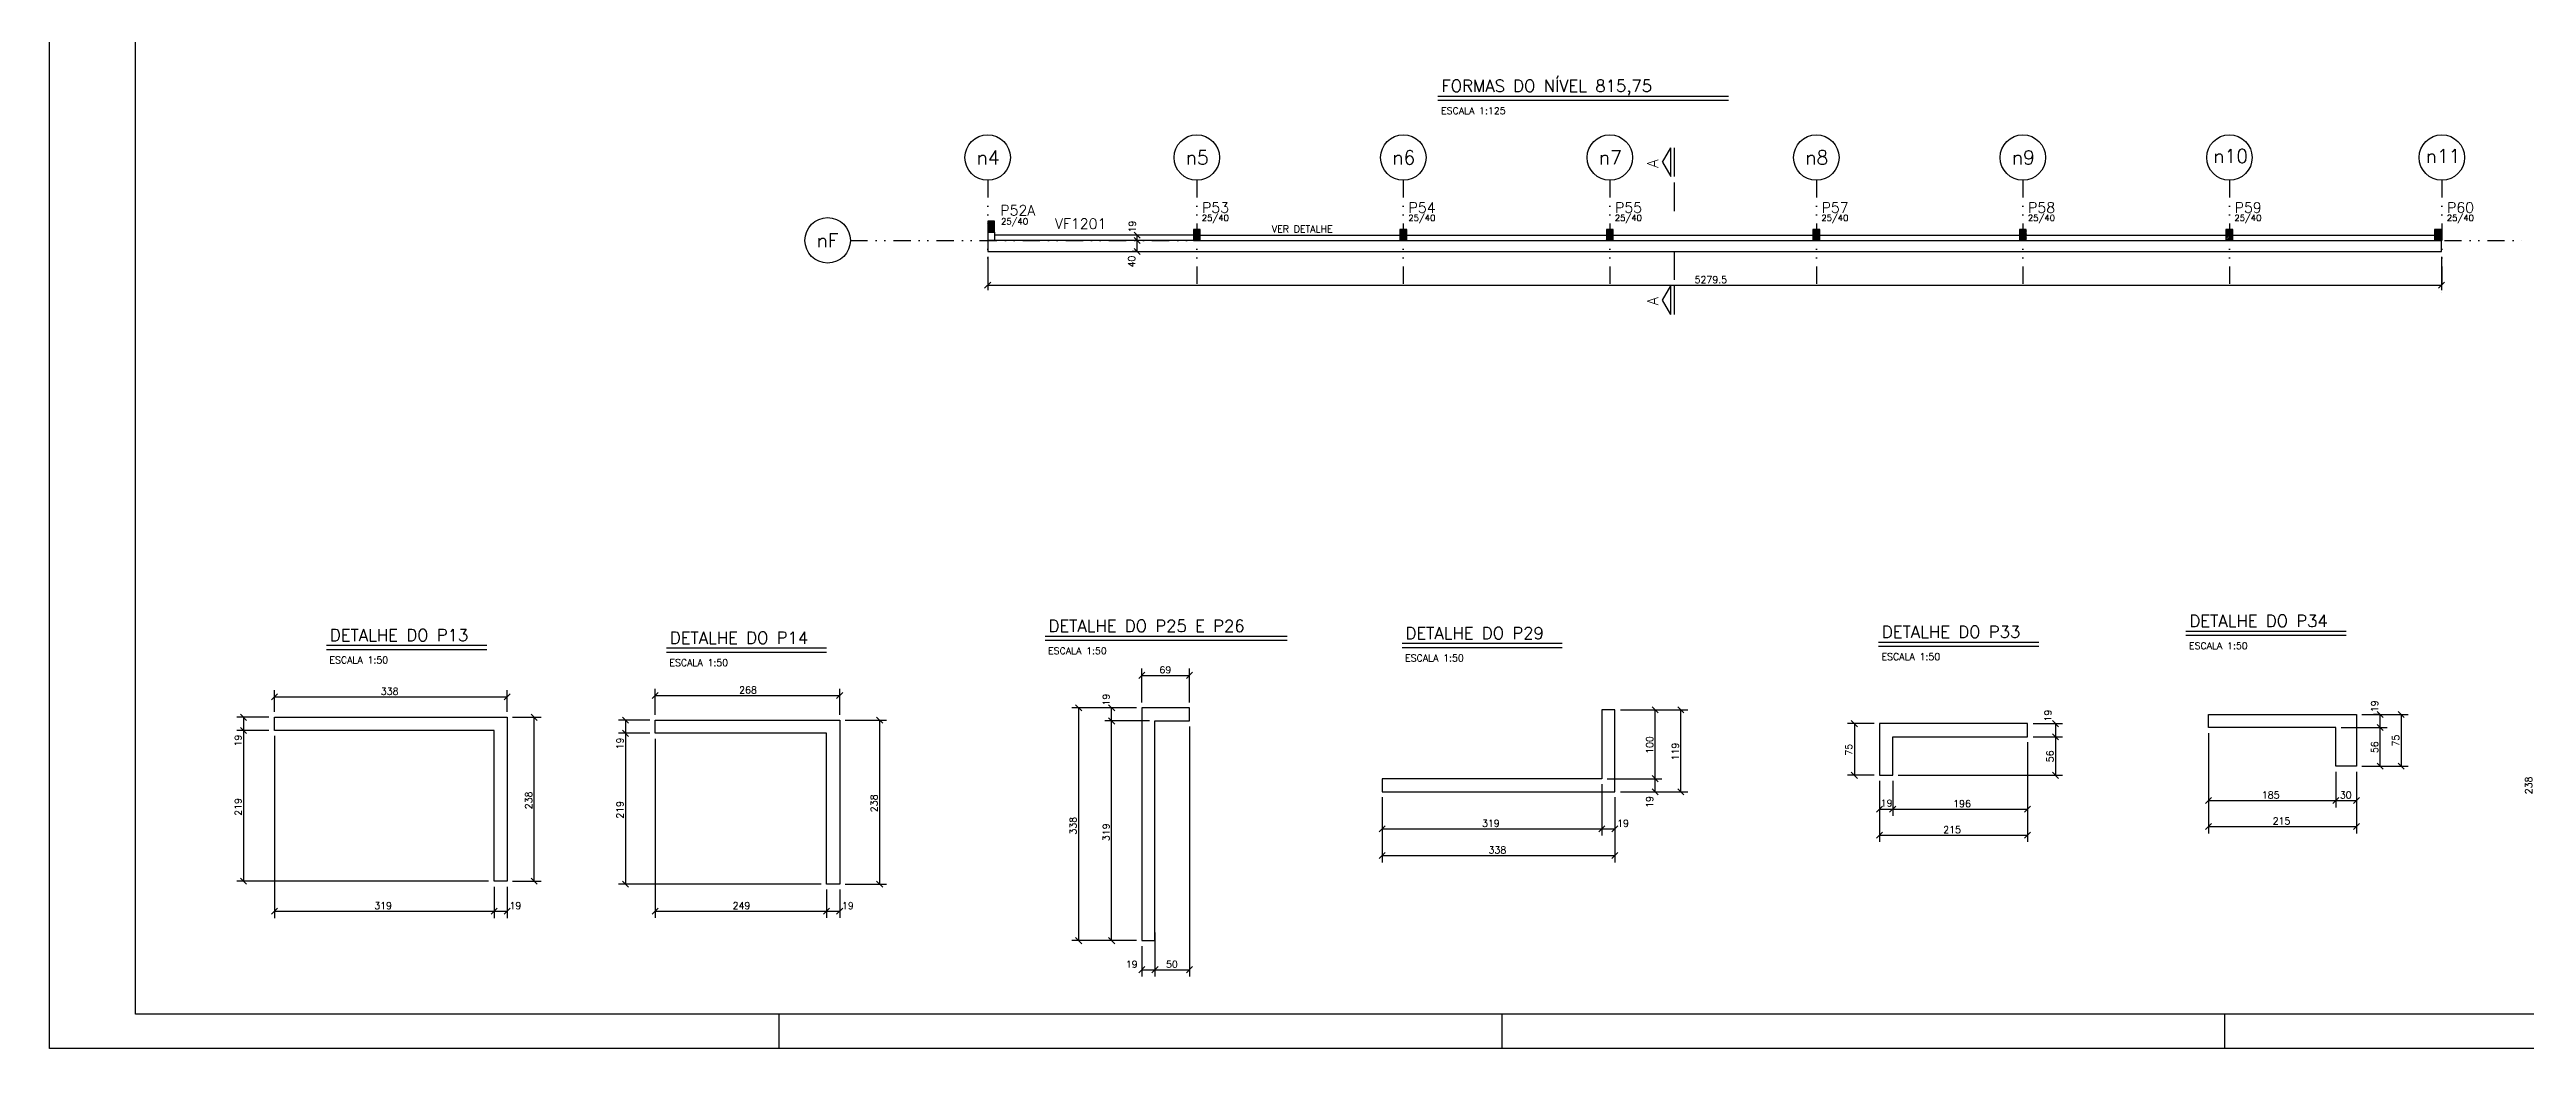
# Model space of a CAD drawing. Extents: x 571698 to 586573, y -117 to 10395.
# Drawn here: x 571698 to 580693, y -117 to 3509 of the extents above; entities that cross this region are included whole.
import ezdxf

# ---------------------------------------------------------------- set-up
doc = ezdxf.new("R2010")
doc.units = 0
doc.header["$LTSCALE"] = 125
doc.header["$MEASUREMENT"] = 0
doc.linetypes.add('DIVIDE', pattern=[1.25, 0.5, -0.25, 0, -0.25, 0, -0.25])
doc.layers.get('0').update_dxf_attribs({"linetype": 'CONTINUOUS'})
for name, color, linetype in [('205', 14, 'DIVIDE'), ('216', 7, 'CONTINUOUS'), ('220', 4, 'CONTINUOUS'), ('221', 5, 'CONTINUOUS'), ('222', 6, 'CONTINUOUS'), ('226', 10, 'CONTINUOUS'), ('228', 14, 'CONTINUOUS'), ('233', 230, 'CONTINUOUS'), ('238', 11, 'CONTINUOUS'), ('250', 5, 'CONTINUOUS')]:
    doc.layers.add(name, color=color, linetype=linetype)
doc.styles.get("Standard").update_dxf_attribs({"font": 'ROMANS.SHX'})

# ---------------------------------------------------------------- blocks, each defined once
blk = doc.blocks.new('_H948EB28347-007')
for p, q in [((96580.84245, 1100.213787), (96600.91685, 1120.288186)), ((96580.84245, 1105.517087), (96595.613549, 1120.288186)), ((96580.84245, 1110.820388), (96590.310248, 1120.288186)), ((96580.84245, 1116.123689), (96585.006947, 1120.288186)), ((96580.84245, 1094.910486), (96605.21295, 1119.280985)), ((96580.84245, 1089.607185), (96596.374115, 1105.13885)), ((96580.84245, 1084.303884), (96587.53528, 1090.996714)), ((96582.130053, 1080.288186), (96605.84245, 1104.000583)), ((96587.433354, 1080.288186), (96605.84245, 1098.697282)), ((96587.53528, 1090.996714), (96605.84245, 1109.303884)), ((96592.736655, 1080.288186), (96605.84245, 1093.393981)), ((96596.374115, 1105.13885), (96605.84245, 1114.607185)), ((96598.039956, 1080.288186), (96605.84245, 1088.090681)), ((96603.343257, 1080.288186), (96605.84245, 1082.78738)), ((96605.21295, 1119.280985), (96605.84245, 1119.910486))]:
    blk.add_line(p, q)
blk = doc.blocks.new('_H948EB28347-008')
for p, q in [((97320.34245, 1065.431861), (97345.198775, 1090.288186)), ((97320.34245, 1070.735162), (97339.895474, 1090.288186)), ((97320.34245, 1076.038463), (97334.592173, 1090.288186)), ((97320.34245, 1081.341764), (97329.288872, 1090.288186)), ((97320.34245, 1086.645065), (97323.985572, 1090.288186)), ((97327.904239, 1062.387048), (97345.34245, 1079.825259)), ((97336.743074, 1076.529184), (97345.34245, 1085.12856)), ((97320.34245, 1060.12856), (97336.743074, 1076.529184)), ((97320.34245, 1054.825259), (97327.904239, 1062.387048)), ((97321.108678, 1050.288186), (97345.34245, 1074.521959)), ((97326.411978, 1050.288186), (97345.34245, 1069.218658)), ((97331.715279, 1050.288186), (97345.34245, 1063.915357)), ((97337.01858, 1050.288186), (97345.34245, 1058.612056)), ((97342.321881, 1050.288186), (97345.34245, 1053.308755))]:
    blk.add_line(p, q)
blk = doc.blocks.new('_H948EB28347-009')
for p, q in [((98070.34245, 1067.66644), (98092.964196, 1090.288186)), ((98070.34245, 1072.969741), (98087.660895, 1090.288186)), ((98070.34245, 1078.273042), (98082.357594, 1090.288186)), ((98070.34245, 1083.576343), (98077.054294, 1090.288186)), ((98070.34245, 1088.879644), (98071.750993, 1090.288186)), ((98070.34245, 1062.363139), (98090.467372, 1082.488061)), ((98081.628537, 1068.345926), (98095.34245, 1082.059838)), ((98090.467372, 1082.488061), (98095.34245, 1087.363139)), ((98070.34245, 1057.059838), (98081.628537, 1068.345926)), ((98070.34245, 1051.756537), (98072.789703, 1054.20379)), ((98072.789703, 1054.20379), (98095.34245, 1076.756537)), ((98074.1774, 1050.288186), (98095.34245, 1071.453237)), ((98079.4807, 1050.288186), (98095.34245, 1066.149936)), ((98084.784001, 1050.288186), (98095.34245, 1060.846635)), ((98090.087302, 1050.288186), (98095.34245, 1055.543334))]:
    blk.add_line(p, q)
blk = doc.blocks.new('_H948EB28347-010')
for p, q in [((98820.34245, 1069.901019), (98840.729617, 1090.288186)), ((98820.34245, 1075.20432), (98835.426316, 1090.288186)), ((98820.34245, 1080.507621), (98830.123016, 1090.288186)), ((98820.34245, 1085.810922), (98824.819715, 1090.288186)), ((98820.34245, 1064.597718), (98844.19167, 1088.446938)), ((98835.352836, 1074.304803), (98845.34245, 1084.294417)), ((98844.19167, 1088.446938), (98845.34245, 1089.597718)), ((98820.34245, 1059.294417), (98835.352836, 1074.304803)), ((98820.34245, 1053.991116), (98826.514001, 1060.162667)), ((98821.942821, 1050.288186), (98845.34245, 1073.687816)), ((98826.514001, 1060.162667), (98845.34245, 1078.991116)), ((98827.246122, 1050.288186), (98845.34245, 1068.384515)), ((98832.549422, 1050.288186), (98845.34245, 1063.081214)), ((98837.852723, 1050.288186), (98845.34245, 1057.777913)), ((98843.156024, 1050.288186), (98845.34245, 1052.474612))]:
    blk.add_line(p, q)
blk = doc.blocks.new('_H948EB28347-011')
for p, q in [((99570.34245, 1066.832297), (99593.798339, 1090.288186)), ((99570.34245, 1072.135598), (99588.495038, 1090.288186)), ((99570.34245, 1077.438899), (99583.191738, 1090.288186)), ((99570.34245, 1082.7422), (99577.888437, 1090.288186)), ((99570.34245, 1088.0455), (99572.585136, 1090.288186)), ((99570.34245, 1061.528996), (99589.077134, 1080.26368)), ((99580.238299, 1066.121544), (99595.34245, 1081.225695)), ((99589.077134, 1080.26368), (99595.34245, 1086.528996)), ((99570.34245, 1056.225695), (99580.238299, 1066.121544)), ((99570.34245, 1050.922394), (99571.399464, 1051.979408)), ((99571.399464, 1051.979408), (99595.34245, 1075.922394)), ((99575.011543, 1050.288186), (99595.34245, 1070.619094)), ((99580.314844, 1050.288186), (99595.34245, 1065.315793)), ((99585.618144, 1050.288186), (99595.34245, 1060.012492)), ((99590.921445, 1050.288186), (99595.34245, 1054.709191))]:
    blk.add_line(p, q)
blk = doc.blocks.new('_H948EB28347-012')
for p, q in [((100320.34245, 1069.066876), (100341.56376, 1090.288186)), ((100320.34245, 1074.370177), (100336.260459, 1090.288186)), ((100320.34245, 1079.673478), (100330.957159, 1090.288186)), ((100320.34245, 1084.976778), (100325.653858, 1090.288186)), ((100320.34245, 1063.763575), (100342.801432, 1086.222557)), ((100333.962597, 1072.080421), (100345.34245, 1083.460274)), ((100342.801432, 1086.222557), (100345.34245, 1088.763575)), ((100320.34245, 1058.460274), (100333.962597, 1072.080421)), ((100320.34245, 1053.156973), (100325.123762, 1057.938285)), ((100322.776964, 1050.288186), (100345.34245, 1072.853672)), ((100325.123762, 1057.938285), (100345.34245, 1078.156973)), ((100328.080265, 1050.288186), (100345.34245, 1067.550372)), ((100333.383565, 1050.288186), (100345.34245, 1062.247071)), ((100338.686866, 1050.288186), (100345.34245, 1056.94377)), ((100343.990167, 1050.288186), (100345.34245, 1051.640469))]:
    blk.add_line(p, q)
blk = doc.blocks.new('_H948EB28347-013')
for p, q in [((101070.34245, 1065.998154), (101094.632482, 1090.288186)), ((101070.34245, 1071.301455), (101089.329181, 1090.288186)), ((101070.34245, 1076.604756), (101084.025881, 1090.288186)), ((101070.34245, 1081.908057), (101078.72258, 1090.288186)), ((101070.34245, 1087.211357), (101073.419279, 1090.288186)), ((101078.84806, 1063.897163), (101095.34245, 1080.391552)), ((101087.686895, 1078.039298), (101095.34245, 1085.694853)), ((101070.34245, 1060.694853), (101087.686895, 1078.039298)), ((101070.34245, 1055.391552), (101078.84806, 1063.897163)), ((101070.542385, 1050.288186), (101095.34245, 1075.088251)), ((101075.845686, 1050.288186), (101095.34245, 1069.78495)), ((101081.148987, 1050.288186), (101095.34245, 1064.48165)), ((101086.452287, 1050.288186), (101095.34245, 1059.178349)), ((101091.755588, 1050.288186), (101095.34245, 1053.875048))]:
    blk.add_line(p, q)
blk = doc.blocks.new('_H948EB28347-014')
for p, q in [((101827.84245, 1070.429432), (101847.701204, 1090.288186)), ((101827.84245, 1075.732733), (101842.397903, 1090.288186)), ((101827.84245, 1081.036034), (101837.094603, 1090.288186)), ((101827.84245, 1086.339335), (101831.791302, 1090.288186)), ((101827.84245, 1065.126131), (101852.572359, 1089.85604)), ((101834.894689, 1061.571768), (101852.84245, 1079.519529)), ((101843.733524, 1075.713904), (101852.84245, 1084.82283)), ((101852.572359, 1089.85604), (101852.84245, 1090.126131)), ((101827.84245, 1059.82283), (101843.733524, 1075.713904)), ((101827.84245, 1054.519529), (101834.894689, 1061.571768)), ((101828.914408, 1050.288186), (101852.84245, 1074.216229)), ((101834.217709, 1050.288186), (101852.84245, 1068.912928)), ((101839.521009, 1050.288186), (101852.84245, 1063.609627)), ((101844.82431, 1050.288186), (101852.84245, 1058.306326)), ((101850.127611, 1050.288186), (101852.84245, 1053.003025))]:
    blk.add_line(p, q)

msp = doc.modelspace()

# ---------------------------------------------------------------- linework, layer by layer
for p, q in [((571697.6, -117.4), (571697.6, 10395.1)), ((574347.6, -117.4), (574347.6, 7.6)), ((574347.6, -117.4), (574347.6, 7.6)), ((576972.6, -117.4), (576972.6, 7.6)), ((579597.6, -117.4), (579597.6, 7.6)), ((586572.6, -117.4), (571697.6, -117.4))]:
    msp.add_line(p, q)
at = {"layer": '205'}
for p, q in [((575104.5, 3034.3), (575104.5, 2643.6)), ((575864, 3034.3), (575864, 2643.6)), ((576614, 3034.3), (576614, 2643.6)), ((577364, 3034.3), (577364, 2643.6)), ((578114, 3034.3), (578114, 2643.6)), ((578864, 3034.3), (578864, 2643.6)), ((579614, 3034.3), (579614, 2643.6)), ((580385.5, 3034.3), (580385.5, 2622.8)), ((574606, 2816.1), (580689.8, 2816.1))]:
    msp.add_line(p, q, dxfattribs=at)
at = {"layer": '216', "color": 7, "linetype": 'Continuous'}
for p, q in [((575658.5, 2824.1), (575636.4, 2846.2)), ((575658.5, 2805.1), (575636.4, 2827.2)), ((575658.5, 2805.1), (575636.4, 2827.2)), ((575647.5, 2816.1), (575647.5, 2816.1)), ((575647.5, 2816.1), (575647.5, 2816.1)), ((575701.9, 2835.1), (575701.9, 2835.1)), ((575104.5, 2776.1), (575104.5, 2776.1)), ((575658.5, 2765.1), (575636.4, 2787.2)), ((575664, 2776.1), (575664, 2776.1)), ((580384, 2776.1), (580384, 2776.1)), ((575093.5, 2642.9), (575115.6, 2665)), ((580373, 2642.9), (580395.1, 2665))]:
    msp.add_line(p, q, dxfattribs=at)
at = {"layer": '216'}
for p, q in [((572503.3, 1147.7), (572525.4, 1169.8)), ((573348.3, 1147.7), (573370.4, 1169.8)), ((573885.9, 1152.7), (573908, 1174.8)), ((574555.9, 1152.7), (574578, 1174.8)), ((575653.6, 1226), (575675.7, 1248.1)), ((575826.1, 1226), (575848.2, 1248.1)), ((572391.3, 1095.8), (572413.4, 1073.7)), ((573468.4, 1073.7), (573446.3, 1095.8)), ((573778.4, 1085.1), (573800.5, 1063)), ((574701.1, 1085.1), (574723.2, 1063)), ((575423.8, 1129.9), (575445.9, 1107.8)), ((575565.8, 1107.8), (575543.7, 1129.9)), ((575565.8, 1060.3), (575543.7, 1082.4)), ((575565.8, 1060.3), (575543.7, 1082.4)), ((577539.4, 1100.8), (577517.3, 1122.9)), ((577633, 1100.8), (577610.9, 1122.9)), ((580173, 1083.8), (580150.9, 1105.9)), ((580226.7, 1105.9), (580248.8, 1083.8)), ((572391.3, 1048.3), (572413.4, 1026.2)), ((572391.3, 1048.3), (572413.4, 1026.2)), ((573778.4, 1037.6), (573800.5, 1015.5)), ((573778.4, 1037.6), (573800.5, 1015.5)), ((578240.8, 1072.8), (578262.9, 1050.7)), ((578971.2, 1072.8), (578993.3, 1050.7)), ((578971.2, 1025.3), (578993.3, 1003.2)), ((578971.2, 1025.3), (578993.3, 1003.2)), ((580173, 1036.3), (580150.9, 1058.4)), ((580173, 1036.3), (580150.9, 1058.4)), ((580173, 896.3), (580150.9, 918.4)), ((580226.7, 918.4), (580248.8, 896.3)), ((577539.4, 850.8), (577517.3, 872.9)), ((577539.4, 850.8), (577517.3, 872.9)), ((577539.4, 803.3), (577517.3, 825.4)), ((577633, 803.3), (577610.9, 825.4)), ((578240.8, 885.3), (578262.9, 863.2)), ((578971.2, 885.3), (578993.3, 863.2)), ((578332.5, 740.5), (578354.6, 762.6)), ((578380, 740.5), (578402.1, 762.6)), ((578380, 740.5), (578402.1, 762.6)), ((578870, 740.5), (578892.1, 762.6)), ((579526.6, 771.6), (579548.7, 793.7)), ((579989.1, 771.6), (580011.2, 793.7)), ((579989.1, 771.6), (580011.2, 793.7)), ((580064.1, 771.6), (580086.2, 793.7)), ((576526.2, 669.2), (576548.3, 691.3)), ((577323.7, 669.2), (577345.8, 691.3)), ((577323.7, 669.2), (577345.8, 691.3)), ((577371.2, 669.2), (577393.3, 691.3)), ((578332.5, 646), (578354.6, 668.1)), ((578870, 646), (578892.1, 668.1)), ((579526.6, 677.1), (579548.7, 699.2)), ((580064.1, 677.1), (580086.2, 699.2)), ((576526.2, 571.6), (576548.3, 593.7)), ((577371.2, 571.6), (577393.3, 593.7)), ((572391.3, 500.8), (572413.4, 478.7)), ((573468.4, 478.7), (573446.3, 500.8)), ((573778.4, 490.1), (573800.5, 468)), ((574701.1, 490.1), (574723.2, 468)), ((572503.3, 369.9), (572525.4, 392)), ((573300.8, 369.9), (573322.9, 392)), ((573300.8, 369.9), (573322.9, 392)), ((573348.3, 369.9), (573370.4, 392)), ((573885.9, 370.1), (573908, 392.2)), ((574508.4, 370.1), (574530.5, 392.2)), ((574508.4, 370.1), (574530.5, 392.2)), ((574555.9, 370.1), (574578, 392.2)), ((575423.8, 284.9), (575445.9, 262.8)), ((575565.8, 262.8), (575543.7, 284.9)), ((575653.6, 157.4), (575675.7, 179.5)), ((575701.1, 157.4), (575723.2, 179.5)), ((575701.1, 157.4), (575723.2, 179.5)), ((575826.1, 157.4), (575848.2, 179.5))]:
    msp.add_line(p, q, dxfattribs=at)
at = {"layer": '220'}
for points in [[(575104.5, 2846.1), (575129.5, 2846.1), (575129.5, 2886.1), (575104.5, 2886.1), (575104.5, 2846.1)], [(575851.5, 2816.1), (575876.5, 2816.1), (575876.5, 2856.1), (575851.5, 2856.1), (575851.5, 2816.1)], [(576601.5, 2816.1), (576626.5, 2816.1), (576626.5, 2856.1), (576601.5, 2856.1), (576601.5, 2816.1)], [(577351.5, 2816.1), (577376.5, 2816.1), (577376.5, 2856.1), (577351.5, 2856.1), (577351.5, 2816.1)], [(578101.5, 2816.1), (578126.5, 2816.1), (578126.5, 2856.1), (578101.5, 2856.1), (578101.5, 2816.1)], [(578851.5, 2816.1), (578876.5, 2816.1), (578876.5, 2856.1), (578851.5, 2856.1), (578851.5, 2816.1)], [(579601.5, 2816.1), (579626.5, 2816.1), (579626.5, 2856.1), (579601.5, 2856.1), (579601.5, 2816.1)], [(580359, 2816.1), (580384, 2816.1), (580384, 2856.1), (580359, 2856.1), (580359, 2816.1)], [(573359.4, 1084.8), (573359.4, 489.8), (573311.9, 489.8), (573311.9, 1037.3), (572514.4, 1037.3), (572514.4, 1084.8), (573359.4, 1084.8)], [(575712.1, 323.9), (575712.1, 323.9), (575712.1, 1071.4), (575837.1, 1071.4), (575837.1, 1118.9), (575664.6, 1118.9), (575664.6, 273.9), (575712.1, 273.9), (575712.1, 323.9)], [(576537.2, 861.9), (576537.2, 814.4), (577382.2, 814.4), (577382.2, 1111.9), (577334.7, 1111.9), (577334.7, 861.9), (576537.2, 861.9)], [(580000.2, 1047.3), (579537.7, 1047.3), (579537.7, 1094.8), (580075.2, 1094.8), (580075.2, 907.3), (580000.2, 907.3), (580000.2, 1047.3)], [(574567, 1074.1), (574567, 479.1), (574519.5, 479.1), (574519.5, 1026.6), (573897, 1026.6), (573897, 1074.1), (574567, 1074.1)], [(578391.1, 1014.2), (578881.1, 1014.2), (578881.1, 1061.7), (578343.6, 1061.7), (578343.6, 874.2), (578391.1, 874.2), (578391.1, 1014.2)]]:
    msp.add_lwpolyline(points, dxfattribs=at)
at = {"layer": '221'}
for p, q in [((576739.8, 3325.2), (577794.5, 3325.2)), ((575312.7, 1364.7), (576191.7, 1364.7)), ((579456.1, 1382.9), (580038.2, 1382.9)), ((572703, 1331.3), (573285.1, 1331.3)), ((573937.6, 1321.7), (574519.6, 1321.7)), ((576609.3, 1338.5), (577191.3, 1338.5)), ((578339.4, 1343.1), (578921.4, 1343.1))]:
    msp.add_line(p, q, dxfattribs=at)
for centre in [(575104.5, 3116.8), (575864, 3116.8), (576614, 3116.8), (577364, 3116.8), (578114, 3116.8), (578864, 3116.8), (579614, 3116.8), (580385.5, 3116.8), (574523.4, 2816.1)]:
    msp.add_circle(centre, 82.5, dxfattribs=at)
at = {"layer": '222'}
for p, q in [((572010.1, 7.6), (572010.1, 10270.1)), ((576739.8, 3340.2), (577794.5, 3340.2)), ((575312.7, 1379.7), (576191.7, 1379.7)), ((576609.3, 1353.5), (577191.3, 1353.5)), ((578339.4, 1358.1), (578921.4, 1358.1)), ((579456.1, 1397.9), (580038.2, 1397.9)), ((572703, 1346.3), (573285.1, 1346.3)), ((573937.6, 1336.7), (574519.6, 1336.7)), ((586447.6, 7.6), (572010.1, 7.6))]:
    msp.add_line(p, q, dxfattribs=at)
at = {"layer": '226'}
for p, q in [((577555, 3100.5), (577585, 3152.4)), ((577585, 3048.5), (577585, 3152.4)), ((577555, 3100.5), (577585, 3048.5)), ((577555, 2599.2), (577585, 2651.1)), ((577585, 2547.2), (577585, 2651.1)), ((577585, 2547.2), (577555, 2599.2))]:
    msp.add_line(p, q, dxfattribs=at)
at = {"layer": '228'}
for p, q in [((577599.3, 3048.5), (577599.3, 3152.4)), ((577599.3, 2922.4), (577599.3, 3026.3)), ((577599.3, 2673.3), (577599.3, 2777.2)), ((577599.3, 2547.2), (577599.3, 2651.1))]:
    msp.add_line(p, q, dxfattribs=at)
at = {"layer": '238'}
for p, q in [((575104.5, 2846.1), (575104.5, 2776.1)), ((575851.5, 2816.1), (575104.5, 2816.1)), ((575129.5, 2846.1), (575129.5, 2816.1)), ((575851.5, 2835.1), (575129.5, 2835.1)), ((575876.5, 2835.1), (576601.5, 2835.1)), ((575876.5, 2816.1), (576601.5, 2816.1)), ((576626.5, 2835.1), (577351.5, 2835.1)), ((576626.5, 2816.1), (577351.5, 2816.1)), ((577376.5, 2835.1), (578101.5, 2835.1)), ((577376.5, 2816.1), (578101.5, 2816.1)), ((578126.5, 2835.1), (578851.5, 2835.1)), ((578126.5, 2816.1), (578851.5, 2816.1)), ((578876.5, 2835.1), (579601.5, 2835.1)), ((578876.5, 2816.1), (579601.5, 2816.1)), ((579626.5, 2835.1), (580359, 2835.1)), ((579626.5, 2816.1), (580359, 2816.1)), ((580384, 2776.1), (580384, 2816.1)), ((575104.5, 2776.1), (580384, 2776.1))]:
    msp.add_line(p, q, dxfattribs=at)
at = {"layer": '250', "color": 5, "linetype": 'Continuous'}
for p, q in [((575681.9, 2835.1), (575628.7, 2835.1)), ((575647.5, 2816.1), (575647.5, 2835.1)), ((575647.5, 2776.1), (575647.5, 2816.1)), ((575104.5, 2756.1), (575104.5, 2635.2)), ((575644, 2776.1), (575628.7, 2776.1)), ((580384, 2756.1), (580384, 2635.2)), ((575104.5, 2653.9), (580384, 2653.9))]:
    msp.add_line(p, q, dxfattribs=at)
at = {"layer": '250'}
for p, q in [((575664.6, 1138.9), (575664.6, 1262.1)), ((575837.1, 1138.9), (575837.1, 1262.1)), ((572514.4, 1104.8), (572514.4, 1183.8)), ((573359.4, 1104.8), (573359.4, 1183.8)), ((573897, 1094.1), (573897, 1188.7)), ((574567, 1094.1), (574567, 1188.7)), ((575664.6, 1237.1), (575837.1, 1237.1)), ((572494.4, 1084.8), (572377.4, 1084.8)), ((572402.4, 1084.8), (572402.4, 1037.3)), ((572514.4, 1158.8), (573359.4, 1158.8)), ((573379.4, 1084.8), (573482.4, 1084.8)), ((573457.4, 489.8), (573457.4, 1084.8)), ((573897, 1163.7), (574567, 1163.7)), ((575644.6, 1118.9), (575409.8, 1118.9)), ((575434.8, 1118.9), (575434.8, 273.9)), ((575553.9, 1118.9), (575529.7, 1118.9)), ((575554.7, 1071.4), (575554.7, 1118.9)), ((577402.2, 1111.9), (577647, 1111.9)), ((577528.3, 861.9), (577528.3, 1111.9)), ((577535.7, 1111.9), (577553.3, 1111.9)), ((577622, 814.4), (577622, 1111.9)), ((580095.2, 1094.8), (580262.8, 1094.8)), ((580159.9, 1094.8), (580136.9, 1094.8)), ((580161.9, 1047.3), (580161.9, 1094.8)), ((580237.8, 1094.8), (580237.8, 907.3)), ((572494.4, 1037.3), (572377.4, 1037.3)), ((572402.4, 1037.3), (572402.4, 489.8)), ((572514.4, 1017.3), (572514.4, 356)), ((573877, 1074.1), (573764.4, 1074.1)), ((573877, 1026.6), (573764.4, 1026.6)), ((573789.4, 1074.1), (573789.4, 1026.6)), ((573789.4, 1026.6), (573789.4, 479.1)), ((573897, 1006.6), (573897, 356.2)), ((574587, 1074.1), (574737.1, 1074.1)), ((574712.1, 1074.1), (574712.1, 479.1)), ((575692.1, 1071.4), (575529.7, 1071.4)), ((575554.7, 273.9), (575554.7, 1071.4)), ((575837.1, 1051.4), (575837.1, 143.4)), ((578323.6, 1061.7), (578226.9, 1061.7)), ((578251.9, 1061.7), (578251.9, 874.2)), ((578881.1, 994.2), (578881.1, 632.1)), ((578881.1, 994.2), (578881.1, 726.5)), ((578901.1, 1061.7), (579007.3, 1061.7)), ((578901.1, 1014.2), (579007.3, 1014.2)), ((578982.3, 1061.7), (578982.3, 1014.2)), ((578982.3, 1014.2), (578982.3, 874.2)), ((579537.7, 1027.3), (579537.7, 663.1)), ((579537.7, 1027.3), (579537.7, 757.6)), ((580020.2, 1047.3), (580186.9, 1047.3)), ((580161.9, 907.3), (580161.9, 1047.3)), ((580095.2, 907.3), (580262.8, 907.3)), ((580115.2, 907.3), (580186.9, 907.3)), ((577334.7, 841.9), (577334.7, 655.2)), ((577354.7, 861.9), (577553.3, 861.9)), ((577402.2, 814.4), (577647, 814.4)), ((577422.2, 814.4), (577553.3, 814.4)), ((577528.3, 814.4), (577528.3, 861.9)), ((578323.6, 874.2), (578226.9, 874.2)), ((578343.6, 854.2), (578343.6, 632.1)), ((578343.6, 854.2), (578343.6, 726.5)), ((578391.1, 854.2), (578391.1, 726.5)), ((578411.1, 874.2), (579007.3, 874.2)), ((580000.2, 887.3), (580000.2, 757.6)), ((580075.2, 887.3), (580075.2, 663.1)), ((576537.2, 794.4), (576537.2, 557.7)), ((576537.2, 794.4), (576537.2, 655.2)), ((577382.2, 794.4), (577382.2, 557.7)), ((578343.6, 751.5), (578391.1, 751.5)), ((578391.1, 751.5), (578881.1, 751.5)), ((579537.7, 782.6), (580000.2, 782.6)), ((580000.2, 782.6), (580075.2, 782.6)), ((580075.2, 763.6), (580075.2, 757.6)), ((576537.2, 680.2), (577334.7, 680.2)), ((577334.7, 680.2), (577382.2, 680.2)), ((577382.2, 681.3), (577382.2, 655.2)), ((578343.6, 657.1), (578881.1, 657.1)), ((579537.7, 688.1), (580075.2, 688.1)), ((576537.2, 582.7), (577382.2, 582.7)), ((573291.9, 489.8), (572377.4, 489.8)), ((573311.9, 469.8), (573311.9, 356)), ((573359.4, 469.8), (573359.4, 356)), ((573379.4, 489.8), (573482.4, 489.8)), ((574499.5, 479.1), (573764.4, 479.1)), ((574519.5, 459.1), (574519.5, 356.2)), ((574567, 459.1), (574567, 356.2)), ((574587, 479.1), (574737.1, 479.1)), ((572514.4, 381), (573311.9, 381)), ((573311.9, 381), (573359.4, 381)), ((573897, 381.2), (574519.5, 381.2)), ((574519.5, 381.2), (574567, 381.2)), ((575644.6, 273.9), (575409.8, 273.9)), ((575644.6, 273.9), (575529.7, 273.9)), ((575712.1, 303.9), (575712.1, 143.4)), ((575664.6, 253.9), (575664.6, 143.4)), ((575664.6, 168.4), (575712.1, 168.4)), ((575712.1, 168.4), (575837.1, 168.4))]:
    msp.add_line(p, q, dxfattribs=at)

# ---------------------------------------------------------------- block references
for name, p in [('_H948EB28347-007', (478523.7, 1765.9)), ('_H948EB28347-008', (478531.2, 1765.9)), ('_H948EB28347-009', (478531.2, 1765.9)), ('_H948EB28347-010', (478531.2, 1765.9)), ('_H948EB28347-011', (478531.2, 1765.9)), ('_H948EB28347-012', (478531.2, 1765.9)), ('_H948EB28347-013', (478531.2, 1765.9)), ('_H948EB28347-014', (478531.2, 1765.9))]:
    msp.add_blockref(name, p, dxfattribs=at)

# ---------------------------------------------------------------- texts
at = {"layer": '216'}
for s, height, p in [('ESCALA 1:125', 25, (576750.9, 3274.1)), ('25/40', 22.5, (575153.1, 2873.7)), ('25/40', 22.5, (575882.1, 2886.5)), ('25/40', 22.5, (576632.1, 2886.5)), ('25/40', 22.5, (577382.1, 2886.5)), ('25/40', 22.5, (578132.1, 2886.5)), ('25/40', 22.5, (578882.1, 2886.5)), ('25/40', 22.5, (579632.1, 2886.5)), ('25/40', 22.5, (580403.6, 2886.5)), ('VER DETALHE', 25, (576136.6, 2844.9)), ('ESCALA 1:50', 25, (579467.2, 1331.8)), ('ESCALA 1:50', 25, (572714.1, 1280.2)), ('ESCALA 1:50', 25, (573948.6, 1270.6)), ('ESCALA 1:50', 25, (575323.7, 1313.6)), ('69', 25, (575728.4, 1244.6)), ('ESCALA 1:50', 25, (576620.3, 1287.4)), ('ESCALA 1:50', 25, (578350.5, 1292)), ('338', 25, (572900.6, 1166.3)), ('268', 25, (574202, 1171.2)), ('185', 25, (579731.9, 790.1)), ('30', 25, (580015.2, 790.1)), ('19', 25, (578347.6, 760.7)), ('196', 25, (578611, 759)), ('215', 25, (579771.3, 695.6)), ('319', 25, (576899.7, 687.7)), ('19', 25, (577390.6, 687.7)), ('215', 25, (578574.6, 664.6)), ('338', 25, (576923.5, 590.2)), ('319', 25, (572876.9, 388.5)), ('19', 25, (573367.7, 388.5)), ('249', 25, (574178.2, 388.7)), ('19', 25, (574575.3, 388.7)), ('19', 25, (575606.3, 175.9)), ('50', 25, (575752.1, 175.9))]:
    msp.add_text(s, height=height, dxfattribs=at).set_placement(p)
at = {"layer": '216', "color": 7, "linetype": 'Continuous'}
for s, p in [('19', (575642.7, 2844.7)), ('40', (575640, 2717.8))]:
    msp.add_text(s, height=25, rotation=90, dxfattribs=at).set_placement(p)
msp.add_text('5279.5', height=25, dxfattribs=at).set_placement((577671.8, 2661.4))
at = {"layer": '216'}
for s, p in [('19', (575547.2, 1127.2)), ('19', (578967.3, 1069.1)), ('19', (580154.4, 1103.2)), ('19', (572394.9, 978.9)), ('19', (573781.9, 968.3)), ('100', (577520.8, 951.9)), ('56', (580154.4, 954.8)), ('75', (580230.3, 978.6)), ('119', (577614.5, 928.1)), ('75', (578244.4, 945.5)), ('56', (578974.8, 921.7)), ('238', (573449.9, 751)), ('238', (580713.3, 805.3)), ('219', (572394.9, 727.3)), ('219', (573781.9, 716.6)), ('238', (574704.6, 740.3)), ('338', (575427.3, 658.9)), ('19', (577520.8, 756)), ('319', (575547.2, 635.1))]:
    msp.add_text(s, height=25, rotation=90, dxfattribs=at).set_placement(p)
at = {"layer": '220'}
for s, height, p in [('n4', 50, (575064.3, 3092)), ('n5', 50, (575823.8, 3092)), ('n6', 50, (576573.8, 3092)), ('n7', 50, (577323.8, 3092)), ('n8', 50, (578073.8, 3092)), ('n9', 50, (578823.8, 3092)), ('n10', 50, (579555.4, 3097.2)), ('n11', 50, (580326.9, 3097.2)), ('P52A', 37.5, (575150.5, 2906.6)), ('VF1201', 37.5, (575349, 2858)), ('P53', 37.5, (575883, 2916.2)), ('P54', 37.5, (576633, 2916.2)), ('P55', 37.5, (577383, 2916.2)), ('P57', 37.5, (578133, 2916.2)), ('P58', 37.5, (578883, 2916.2)), ('P59', 37.5, (579633, 2916.2)), ('P60', 37.5, (580404.5, 2916.2)), ('nF', 50, (574483.2, 2791.3))]:
    msp.add_text(s, height=height, dxfattribs=at).set_placement(p)
at = {"layer": '222'}
for s, p in [('FORMAS DO NÍVEL 815,75', (576752.4, 3355.2)), ('DETALHE DO P34', (579468.7, 1412.9)), ('DETALHE DO P13', (572715.6, 1361.3)), ('DETALHE DO P14', (573950.1, 1351.7)), ('DETALHE DO P25 E P26', (575325.2, 1394.7)), ('DETALHE DO P29', (576621.8, 1368.5)), ('DETALHE DO P33', (578352, 1373.1))]:
    msp.add_text(s, height=43.75, dxfattribs=at).set_placement(p)
at = {"layer": '233'}
for p in [(577539.9, 3079.4), (577539.9, 2580.2)]:
    msp.add_text('A', height=40, rotation=90, dxfattribs=at).set_placement(p)

doc.saveas('drawing.dxf')
